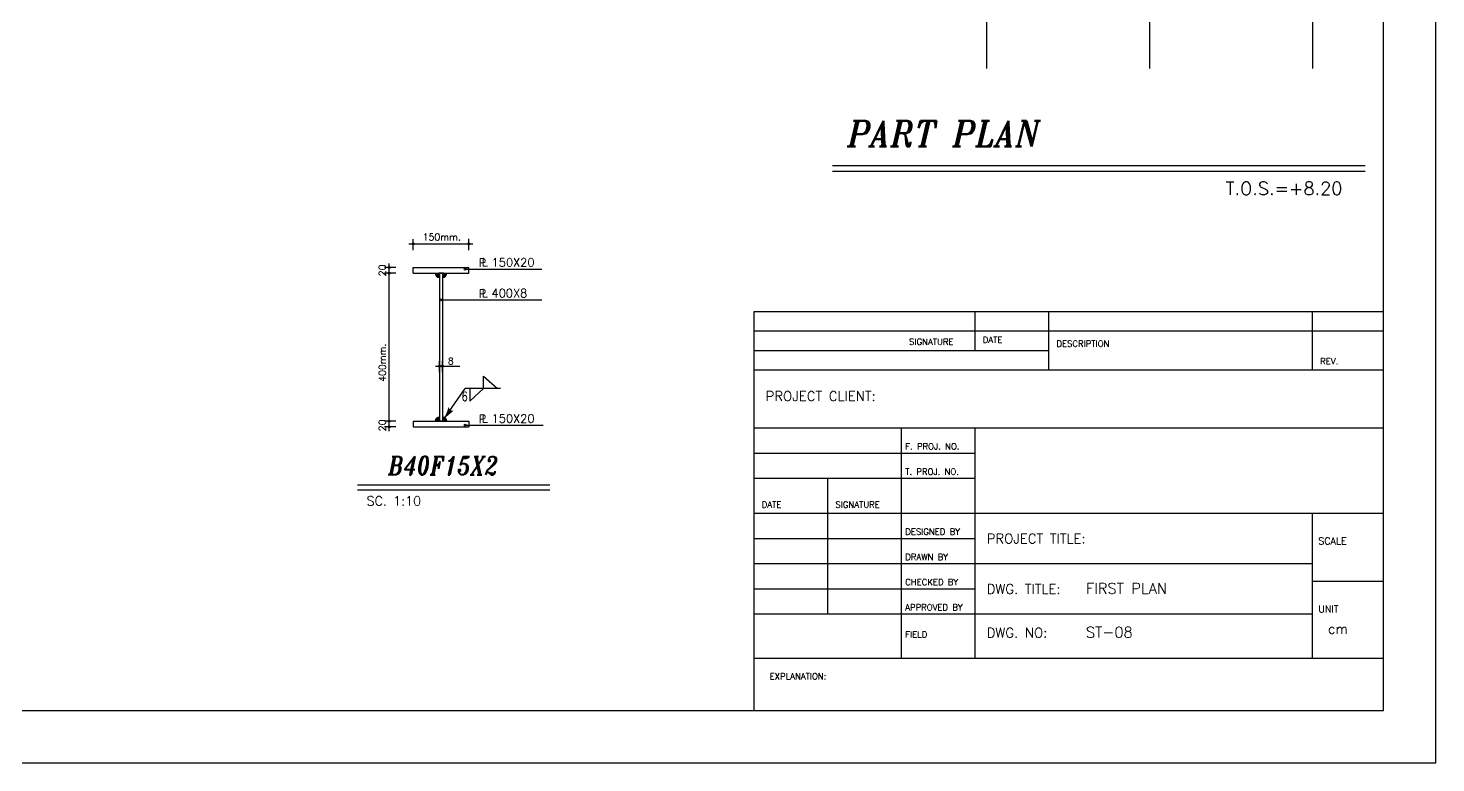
# Model space of a CAD drawing. Header units: inches. Extents: x 460503 to 460688, y 47570 to 48852.
# Drawn here: x 460552.17 to 460590.15, y 48364.17 to 48384.01 of the extents above; entities that cross this region are included whole.
import ezdxf

# ---------------------------------------------------------------- set-up
doc = ezdxf.new("R2010")
doc.units = ezdxf.units.IN
doc.header["$MEASUREMENT"] = 0
doc.linetypes.add('CENTER', pattern=[2, 1.25, -0.25, 0.25, -0.25])
doc.linetypes.add('HIDDEN', pattern=[0.375, 0.25, -0.125])
for name, color, linetype in [('1', 1, 'Continuous'), ('1R', 1, 'Continuous'), ('3', 3, 'HIDDEN'), ('3G', 3, 'Continuous'), ('4C', 4, 'Continuous'), ('6M', 6, 'Continuous'), ('7', 7, 'Continuous'), ('AXE', 1, 'CENTER'), ('DIM', 8, 'Continuous'), ('E10', 3, 'Continuous'), ('lateral brace', 5, 'Continuous'), ('Layer4', 118, 'Continuous'), ('TEXT-1', 3, 'Continuous')]:
    doc.layers.add(name, color=color, linetype=linetype)
doc.styles.add('E100', font='SIMPLEX.shx', dxfattribs={"width": 0.7})
doc.styles.add('ITALICT', font='italict')
doc.styles.add('ROMANS', font='ROMANS', dxfattribs={"width": 0.8})

msp = doc.modelspace()

# ---------------------------------------------------------------- hatches: boundary and pattern name
at = {"layer": 'TEXT-1'}
for points in [[(460563.26305788, 48377.27892015, -0.4142135624), (460563.14829556, 48377.39368247), (460563.26305788, 48377.39368247)], [(460563.34305788, 48377.27892015, 0.4142135624), (460563.4578202, 48377.39368247), (460563.34305788, 48377.39368247)], [(460563.26305788, 48373.5084448, 0.4142135624), (460563.14829556, 48373.39368247), (460563.26305788, 48373.39368247)], [(460563.34305788, 48373.5084448, -0.4142135624), (460563.4578202, 48373.39368247), (460563.34305788, 48373.39368247)]]:
    msp.add_hatch(color=256, dxfattribs=at).paths.add_polyline_path(points)

# ---------------------------------------------------------------- linework, layer by layer
at = {"layer": '1'}
for p, q in [((460571.74860333, 48376.34584865), (460571.74860333, 48365.59073114)), ((460571.74860333, 48376.34584865), (460571.74860333, 48367.00331469)), ((460588.72955203, 48376.34584865), (460571.74860333, 48376.34584865)), ((460577.71284497, 48375.29949047), (460577.71284497, 48376.34584865)), ((460579.70092552, 48374.77631138), (460579.70092552, 48376.34584865)), ((460586.81616116, 48374.77631138), (460586.81616116, 48376.34584865)), ((460588.72955203, 48375.82266956), (460571.74860333, 48375.82266956)), ((460579.70092552, 48375.29949047), (460571.74860333, 48375.29949047)), ((460588.72955203, 48374.77631138), (460571.74860333, 48374.77631138)), ((460588.72955203, 48373.2067741), (460571.74860333, 48373.2067741)), ((460575.72476443, 48367.00331469), (460575.72476443, 48373.2067741)), ((460577.71284497, 48367.00331469), (460577.71284497, 48373.2067741)), ((460577.71284497, 48372.52664128), (460571.74860333, 48372.52664128)), ((460577.71284497, 48371.84650847), (460571.74860333, 48371.84650847)), ((460573.73668388, 48368.18425483), (460573.73668388, 48371.84650847)), ((460577.71284497, 48370.9047861), (460571.74860333, 48370.9047861)), ((460588.72955203, 48370.9047861), (460577.71284497, 48370.9047861)), ((460586.81616116, 48367.00331469), (460586.81616116, 48370.9047861)), ((460577.71284497, 48370.22465328), (460571.74860333, 48370.22465328)), ((460586.81616116, 48369.54452046), (460571.74860333, 48369.54452046)), ((460588.72955203, 48369.07365928), (460586.81616116, 48369.07365928)), ((460577.71284497, 48368.86438765), (460571.74860333, 48368.86438765)), ((460577.71284497, 48368.18425483), (460571.74860333, 48368.18425483)), ((460586.81616116, 48368.18425483), (460577.71284497, 48368.18425483)), ((460571.74860333, 48367.00331469), (460588.72955203, 48367.00331469))]:
    msp.add_line(p, q, dxfattribs=at)
msp.add_lwpolyline([(460507.46120186, 48365.59073114), (460588.72955203, 48365.59073114), (460588.72955203, 48422.22372777), (460507.46120186, 48422.22372777)], close=True, dxfattribs=at)
at = {"layer": '1R'}
for p, q in [((460562.43765881, 48378.18466908, -0.00499999), (460564.16438046, 48378.18466908, -0.00499999)), ((460562.55305788, 48378.0094215, -0.00499999), (460562.55305788, 48378.31309538, -0.00499999)), ((460564.05305788, 48378.01070581, -0.00499999), (460564.05305788, 48378.31437969, -0.00499999)), ((460562.08333094, 48377.54368247, -0.00499999), (460561.77965706, 48377.54368247, -0.00499999)), ((460562.08461524, 48377.39368247, -0.00499999), (460561.78094136, 48377.39368247, -0.00499999)), ((460561.90936766, 48373.12803604, -0.00499999), (460561.90936766, 48377.65500506, -0.00499999)), ((460563.95578898, 48377.50130657, -0.00499999), (460566.02143712, 48377.50130657, -0.00499999)), ((460563.30467613, 48376.67133391, -0.00499999), (460566.02143712, 48376.67133391, -0.00499999)), ((460563.15892401, 48374.88054168, -0.00499999), (460563.81324212, 48374.88054168, -0.00499999)), ((460563.26305788, 48374.71646987, -0.00499999), (460563.26305788, 48375.02014375, -0.00499999)), ((460563.34305788, 48374.71775418, -0.00499999), (460563.34305788, 48375.02142806, -0.00499999)), ((460563.40124533, 48373.47483169, -0.00499999), (460563.95275338, 48374.27575934, -0.00499999)), ((460564.91347536, 48374.27575934, -0.00499999), (460563.95275338, 48374.27575934, -0.00499999)), ((460562.08333094, 48373.39368247, -0.00499999), (460561.77965706, 48373.39368247, -0.00499999)), ((460562.08461524, 48373.24368247, -0.00499999), (460561.78094136, 48373.24368247, -0.00499999)), ((460563.95578898, 48373.28786352, -0.00499999), (460566.06032734, 48373.28786352, -0.00499999))]:
    msp.add_line(p, q, dxfattribs=at)
at = {"layer": '3'}
for points in [[(460563.40124533, 48373.47483169, -0.00499999), (460563.54822031, 48373.68594389, -0.00499999), (460563.51146036, 48373.78025723, -0.00499999)], [(460563.40124533, 48373.47483169, -0.00499999), (460563.54822031, 48373.68594389, -0.00499999), (460563.64942936, 48373.68420409, -0.00499999)]]:
    msp.add_solid(points, dxfattribs=at)
at = {"layer": '3G', "linetype": 'ByBlock'}
msp.add_line((460573.86982314, 48380.1439529), (460588.23553788, 48380.1439529), dxfattribs=at)
at = {"layer": '3G'}
for p, q in [((460573.8826441, 48380.1439529), (460588.23553788, 48380.1439529)), ((460562.55305788, 48377.54368247, -0.00499999), (460564.05305788, 48377.54368247, -0.00499999)), ((460562.55305788, 48377.39368247, -0.00499999), (460562.55305788, 48377.54368247, -0.00499999)), ((460562.55305788, 48377.39368247, -0.00499999), (460564.05305788, 48377.39368247, -0.00499999)), ((460563.23283928, 48377.39368247, -0.00499999), (460563.31283928, 48377.39368247, -0.00499999)), ((460563.32573124, 48377.39368247, -0.00499999), (460563.24573124, 48377.39368247, -0.00499999)), ((460563.25865014, 48377.39368247, -0.00499999), (460563.33865014, 48377.39368247, -0.00499999)), ((460563.26305788, 48377.39368247, -0.00499999), (460563.26305788, 48373.39368247, -0.00499999)), ((460563.35154209, 48377.39368247, -0.00499999), (460563.27154209, 48377.39368247, -0.00499999)), ((460563.28038452, 48377.39368247, -0.00499999), (460563.36038452, 48377.39368247, -0.00499999)), ((460563.37327647, 48377.39368247, -0.00499999), (460563.29327647, 48377.39368247, -0.00499999)), ((460563.34305788, 48377.39368247, -0.00499999), (460563.34305788, 48373.39368247, -0.00499999)), ((460564.05305788, 48377.39368247, -0.00499999), (460564.05305788, 48377.54368247, -0.00499999)), ((460564.45142125, 48374.60989221, -0.00499999), (460564.82612377, 48374.27488701, -0.00499999)), ((460564.45142125, 48374.27488701, -0.00499999), (460564.45142125, 48374.60989221, -0.00499999)), ((460564.07769443, 48374.27663167, -0.00499999), (460564.07769443, 48373.94162648, -0.00499999)), ((460564.07769443, 48373.94162648, -0.00499999), (460564.45239695, 48374.27663167, -0.00499999)), ((460562.55305788, 48373.39368247, -0.00499999), (460564.05305788, 48373.39368247, -0.00499999)), ((460562.55305788, 48373.39368247, -0.00499999), (460562.55305788, 48373.24368247, -0.00499999)), ((460562.55305788, 48373.24368247, -0.00499999), (460564.05305788, 48373.24368247, -0.00499999)), ((460563.32573124, 48373.39368247, -0.00499999), (460563.24573124, 48373.39368247, -0.00499999)), ((460563.26783928, 48373.39368247, -0.00499999), (460563.34783928, 48373.39368247, -0.00499999)), ((460563.28038452, 48373.39368247, -0.00499999), (460563.36038452, 48373.39368247, -0.00499999)), ((460563.37327647, 48373.39368247, -0.00499999), (460563.29327647, 48373.39368247, -0.00499999)), ((460564.05305788, 48373.39368247, -0.00499999), (460564.05305788, 48373.24368247, -0.00499999)), ((460561.05112426, 48371.68120191, -0.00499999), (460566.23917279, 48371.68120191, -0.00499999)), ((460561.05112426, 48371.54678852, -0.00499999), (460566.23917279, 48371.54678852, -0.00499999))]:
    msp.add_line(p, q, dxfattribs=at)
for centre, start, end in [((460563.26305788, 48377.39368247, -0.00499999), 180, 270), ((460563.26305788, 48377.39368247, -0.00499999), 180, 270), ((460563.34305788, 48377.39368247, -0.00499999), 270, 0), ((460563.34305788, 48377.39368247, -0.00499999), 270, 0), ((460563.26305788, 48373.39368247, -0.00499999), 90, 180), ((460563.34305788, 48373.39368247, -0.00499999), 0, 90)]:
    msp.add_arc(centre, 0.11476232, start, end, dxfattribs=at)
at = {"layer": '6M', "color": 4}
msp.add_line((460573.86982314, 48380.29452003), (460588.23553788, 48380.29452003), dxfattribs=at)
at = {"layer": '7'}
for centre, radius in [((460562.55305788, 48378.18466908, -0.00499999), 0.02443679), ((460564.05305788, 48378.18466908, -0.00499999), 0.02443679), ((460561.90936766, 48377.54368247, -0.00499999), 0.02443679), ((460561.90936766, 48377.39368247, -0.00499999), 0.02443679), ((460563.95578898, 48377.50130657, -0.00499999), 0.02909142), ((460563.30467613, 48376.67133391, -0.00499999), 0.02909142), ((460563.26305788, 48374.88054168, -0.00499999), 0.02443679), ((460563.34305788, 48374.88054168, -0.00499999), 0.02443679), ((460561.90936766, 48373.39368247, -0.00499999), 0.02443679), ((460561.90936766, 48373.24368247, -0.00499999), 0.02443679), ((460563.95578898, 48373.28786352, -0.00499999), 0.02909142)]:
    msp.add_circle(centre, radius, dxfattribs=at)
at = {"layer": 'AXE'}
for p, q in [((460578.02702785, 48382.91363899), (460578.02702785, 48392.23314658)), ((460582.42702785, 48382.91363899), (460582.42702785, 48392.23314658)), ((460586.82702785, 48382.91363899), (460586.82702785, 48392.23314658))]:
    msp.add_line(p, q, dxfattribs=at)
at = {"layer": 'DIM'}
msp.add_lwpolyline([(460506.04537694, 48364.17490622), (460590.14537694, 48364.17490622), (460590.14537694, 48423.63955269), (460506.04537694, 48423.63955269)], close=True, dxfattribs=at)
at = {"layer": 'lateral brace'}
msp.add_lwpolyline([(460506.04537694, 48364.17490622), (460590.14537694, 48364.17490622), (460590.14537694, 48423.63955269), (460506.04537694, 48423.63955269)], close=True, dxfattribs=at)
at = {"layer": 'Layer4'}
msp.add_lwpolyline([(460590.14537694, 48423.63955269), (460506.04537694, 48423.63955269), (460506.04537694, 48364.17490622), (460590.14537694, 48364.17490622)], close=True, dxfattribs=at)

# ---------------------------------------------------------------- texts
at = {"layer": '1', "style": 'ROMANS'}
for s, height, p in [('SIGNATURE', 0.167417309, (460575.93403606, 48375.45644419)), ('DATE', 0.167417309, (460577.92211661, 48375.5087621)), ('DESCRIPTION', 0.1674173092, (460579.91019716, 48375.40412629)), ('REV.', 0.167417309, (460587.0254328, 48374.9332651)), ('PROJECT CLIENT:', 0.2615895456, (460572.06251079, 48373.94196268)), ('F. PROJ. NO.', 0.1674173092, (460575.82940024, 48372.6312771)), ('T. PROJ. NO.', 0.1674173092, (460575.82940024, 48371.95114428)), ('DATE', 0.167417309, (460571.95787497, 48371.06173983)), ('SIGNATURE', 0.167417309, (460573.94595552, 48371.06173983)), ('DESIGNED BY', 0.1674173092, (460575.82940024, 48370.3292891)), ('PROJECT TITLE:', 0.2615895456, (460578.02675243, 48370.0976457)), ('SCALE', 0.188344473, (460586.97311489, 48370.06769956)), ('DRAWN BY', 0.167417309, (460575.82940024, 48369.64915628)), ('CHECKED BY', 0.167417309, (460575.82940024, 48368.96902346)), ('DWG. TITLE:', 0.2615895456, (460578.02675243, 48368.73738006)), ('APPROVED BY', 0.1674173092, (460575.82940024, 48368.28889065)), ('UNIT', 0.188344473, (460586.97311489, 48368.23657274)), ('FIELD', 0.167417309, (460575.82940024, 48367.55643992)), ('DWG. NO:', 0.261589546, (460578.02675243, 48367.55643992)), ('cm', 0.261589546, (460587.23470443, 48367.66107574)), ('EXPLANATION:', 0.1674173092, (460572.17270318, 48366.42770084))]:
    msp.add_text(s, height=height, dxfattribs=at).set_placement(p)
at = {"layer": '3G', "style": 'ROMANS'}
for s, height, p in [('T.O.S.=+8.20', 0.3499999999, (460584.47390688, 48379.50316453)), ('150mm.', 0.1848, (460562.80999706, 48378.27804445, -0.00499999)), ('P', 0.225, (460564.32467843, 48377.55985198, -0.00499999)), ('L', 0.225, (460564.40731738, 48377.57758691, -0.00499999)), ('150X20', 0.225, (460564.67024671, 48377.56968007, -0.00499999)), ('L', 0.225, (460564.40418988, 48376.74761424, -0.00499999)), ('P', 0.225, (460564.32155092, 48376.72987931, -0.00499999)), ('400X8', 0.225, (460564.6671192, 48376.7397074, -0.00499999)), ('8', 0.1848, (460563.48893179, 48374.92630146, -0.00499999)), ('P', 0.225, (460564.32467843, 48373.34640892, -0.00499999)), ('L', 0.225, (460564.40731738, 48373.36414386, -0.00499999)), ('150X20', 0.225, (460564.67024671, 48373.35623701, -0.00499999)), ('SC. 1:10', 0.249999993, (460561.29843437, 48371.11916714, -0.00499999))]:
    msp.add_text(s, height=height, dxfattribs=at).set_placement(p)
for s, p in [('20', (460561.8159923, 48377.30978294, -0.00499999)), ('400mm.', (460561.8159923, 48374.45846444, -0.00499999)), ('20', (460561.8159923, 48373.1261348, -0.00499999))]:
    msp.add_text(s, height=0.1848, rotation=90, dxfattribs=at).set_placement(p)
at = {"layer": '3G', "style": 'ROMANS', "width": 0.8}
msp.add_text('6', height=0.25, dxfattribs=at).set_placement((460563.85837775, 48373.9405187, -0.00499999))
at = {"layer": '4C', "style": 'ITALICT'}
for s, height, width, p in [('PART PLAN ', 0.7, 0.9, (460574.26707676, 48380.80728579)), ('B40F15X2', 0.5, 0.8, (460561.88172137, 48371.94821356, -0.00499999))]:
    msp.add_text(s, height=height, dxfattribs=dict(at, width=width)).set_placement(p)
at = {"layer": 'E10', "color": 3, "style": 'E100'}
for s, p in [('FIRST PLAN', (460580.70460128, 48368.73738006)), ('ST-08', (460580.70460128, 48367.55643992))]:
    msp.add_text(s, height=0.28865, dxfattribs=at).set_placement(p)

doc.saveas('drawing.dxf')
